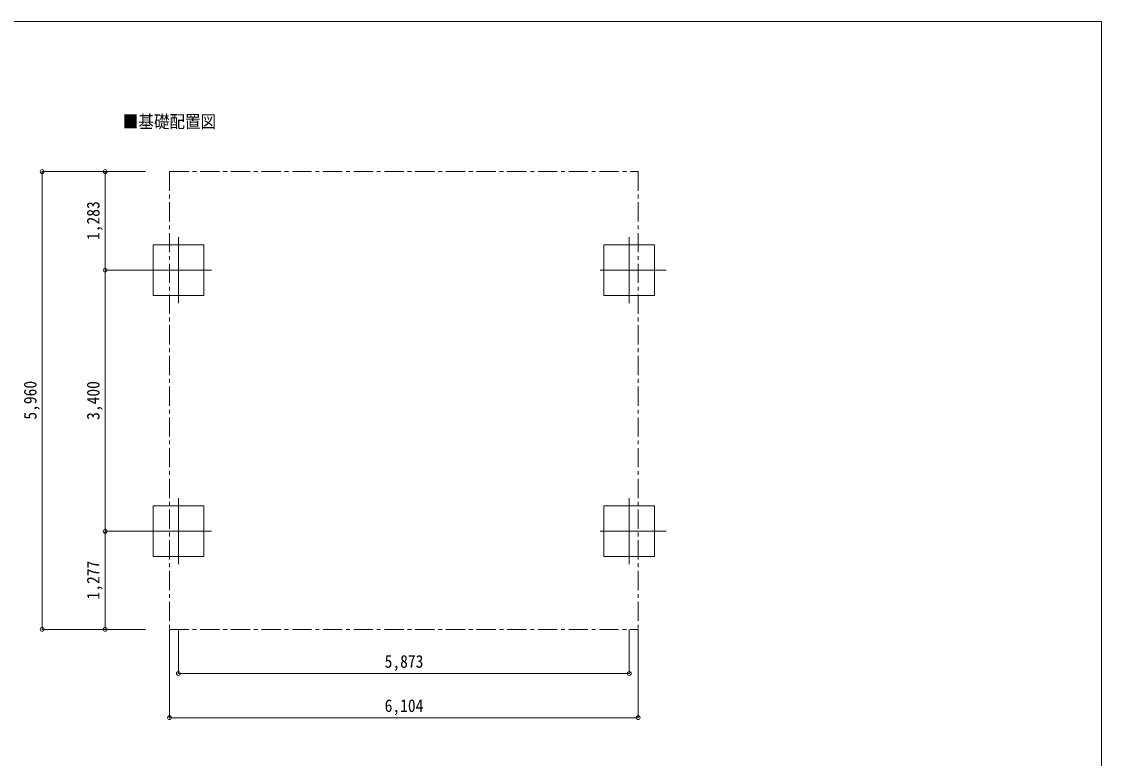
# Model space of a CAD drawing. Units: millimetres at full size, sheet at 1:50. Extents: x -14053 to 14053, y -9700 to 9700.
# Drawn here: x -717 to 13347, y 107 to 9700 of the extents above; entities that cross this region are included whole.
import ezdxf
from ezdxf.enums import TextEntityAlignment as Align

# ---------------------------------------------------------------- set-up
doc = ezdxf.new("R2010")
doc.units = ezdxf.units.MM
doc.header["$LTSCALE"] = 50
doc.header["$PDMODE"] = 32
doc.header["$PDSIZE"] = 50
doc.linetypes.add('CHAIN1', pattern=[8, 5, -1, 1, -1])
for name, color, linetype, lineweight in [('0-6_PARTS1', 6, 'Continuous', 9), ('1-0', 4, 'Continuous', 9), ('1-1', 2, 'Continuous', 9), ('1-6', 6, 'Continuous', 9), ('F-0', 7, 'Continuous', 9)]:
    doc.layers.add(name, color=color, linetype=linetype, lineweight=lineweight)
doc.styles.add('ＭＳ ゴシック', font='')
doc.styles.get('ＭＳ ゴシック').set_extended_font_data('MS Gothic')

msp = doc.modelspace()

# ---------------------------------------------------------------- linework, layer by layer
at = {"layer": '0-6_PARTS1'}
for p, q in [((1324.89, 1213.01), (7197.89, 1213.01)), ((1209.39, 636.82), (7313.39, 636.82))]:
    msp.add_line(p, q, dxfattribs=at)
at = {"layer": '1-0'}
for p, q in [((1324.89, 6894.28), (1324.89, 6034.28)), ((7197.89, 6894.28), (7197.89, 6034.28)), ((1754.89, 6464.28), (894.89, 6464.28)), ((6817.89, 6464.28), (7677.89, 6464.28)), ((1324.89, 3494.28), (1324.89, 2634.28)), ((7197.89, 3494.28), (7197.89, 2634.28)), ((1754.89, 3064.28), (894.89, 3064.28)), ((6817.89, 3064.28), (7677.89, 3064.28))]:
    msp.add_line(p, q, dxfattribs=at)
for points in [[(1654.89, 6134.28), (1654.89, 6794.28), (994.89, 6794.28), (994.89, 6134.28)], [(6867.89, 6134.28), (6867.89, 6794.28), (7527.89, 6794.28), (7527.89, 6134.28)], [(1654.89, 2734.28), (1654.89, 3394.28), (994.89, 3394.28), (994.89, 2734.28)], [(6867.89, 2734.28), (6867.89, 3394.28), (7527.89, 3394.28), (7527.89, 2734.28)]]:
    msp.add_lwpolyline(points, close=True, dxfattribs=at)
at = {"layer": '1-1', "color": 7, "linetype": 'CHAIN1'}
for p, q in [((1209.39, 7747.26), (1209.39, 1787.24)), ((1209.39, 7747.26), (7313.39, 7747.26)), ((7313.39, 7747.26), (7313.39, 1787.24)), ((1209.39, 1787.24), (7313.39, 1787.24))]:
    msp.add_line(p, q, dxfattribs=at)
at = {"layer": '1-6'}
for p, q in [((-448.04, 7747.26), (894.89, 7747.26)), ((-448.04, 7747.26), (-448.04, 1787.24)), ((372.28, 7747.26), (894.89, 7747.26)), ((372.28, 6464.28), (372.28, 7747.26)), ((372.28, 6464.28), (894.89, 6464.28)), ((372.28, 3064.28), (372.28, 6464.28)), ((372.28, 3064.28), (894.89, 3064.28)), ((372.28, 1787.24), (372.28, 3064.28)), ((-448.04, 1787.24), (894.89, 1787.24)), ((372.28, 1787.24), (894.89, 1787.24)), ((1209.39, 636.82), (1209.39, 1787.24)), ((1324.89, 1213.01), (1324.89, 1787.24)), ((7197.89, 1213.01), (7197.89, 1787.24)), ((7313.39, 636.82), (7313.39, 1787.24))]:
    msp.add_line(p, q, dxfattribs=at)
for p in [(-448.04, 7747.26), (372.28, 7747.26), (372.28, 6464.28), (372.28, 3064.28), (-448.04, 1787.24), (372.28, 1787.24), (1324.89, 1213.01), (7197.89, 1213.01), (1209.39, 636.82), (7313.39, 636.82)]:
    msp.add_point(p, dxfattribs=at)
at = {"layer": 'F-0', "color": 5, "lineweight": 5}
for p, q in [((-14053.43, 9700), (13346.57, 9700)), ((13346.57, 9700), (13346.57, -9700))]:
    msp.add_line(p, q, dxfattribs=at)

# ---------------------------------------------------------------- texts
at = {"layer": '1-1', "color": 7, "style": 'ＭＳ ゴシック', "width": 0.9}
msp.add_text('■基礎配置図', height=165, dxfattribs=at).set_placement((601.48, 8266.22), align=Align.BOTTOM_LEFT)
at = {"layer": '1-6', "color": 7, "style": 'ＭＳ ゴシック', "width": 0.9}
for s, p in [('1,283', (347.28, 6855.77)), ('5,960', (-473.04, 4517.25)), ('3,400', (347.28, 4514.28)), ('1,277', (347.28, 2175.76))]:
    msp.add_text(s, height=165, rotation=90, dxfattribs=at).set_placement(p, align=Align.BOTTOM_LEFT)
for s, p in [('5,873', (4011.39, 1238.01)), ('6,104', (4011.39, 661.82))]:
    msp.add_text(s, height=165, dxfattribs=at).set_placement(p, align=Align.BOTTOM_LEFT)

doc.saveas('drawing.dxf')
